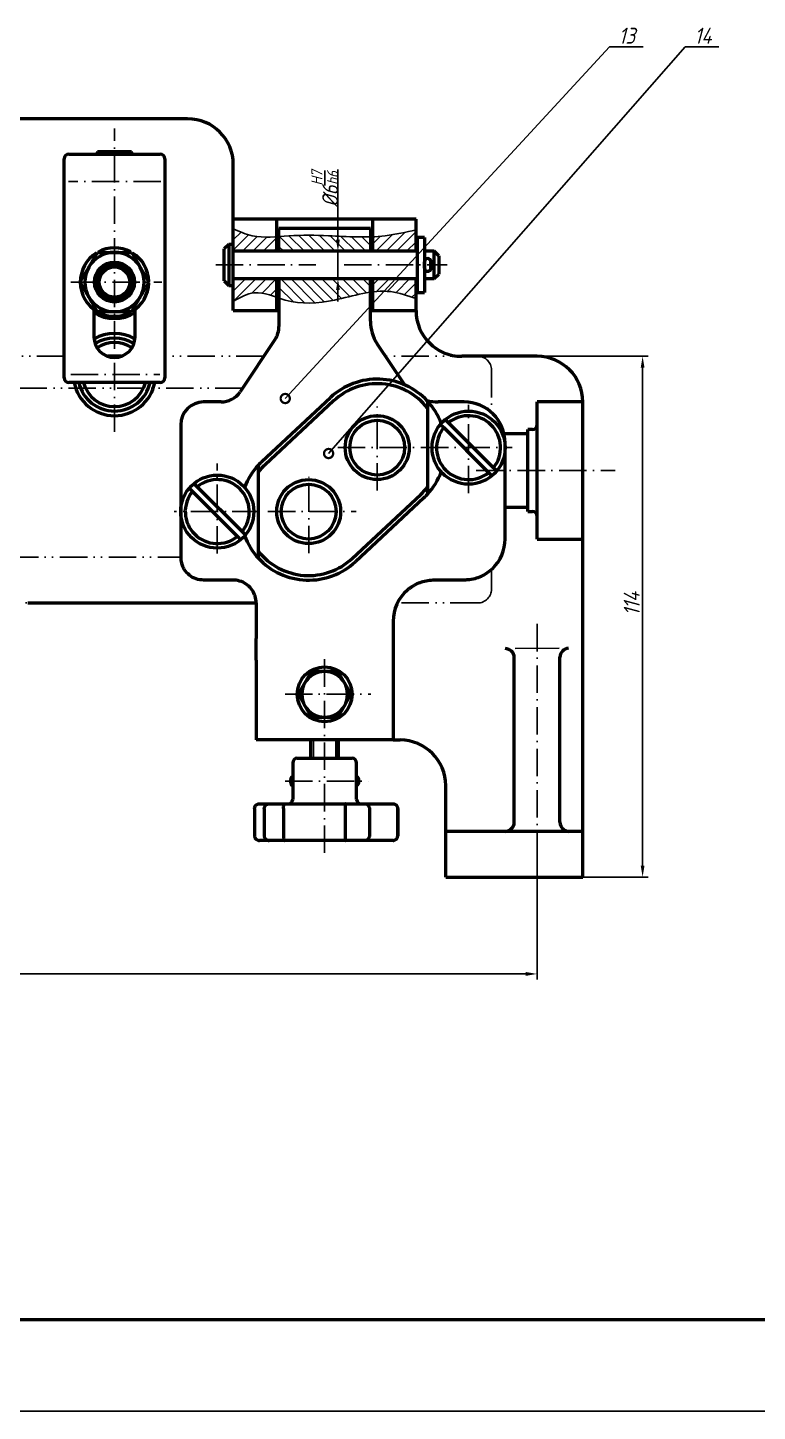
# Model space of a CAD drawing. Header units: millimetres. Extents: x 19 to 860, y 28 to 622.
# Drawn here: x 313.3 to 473, y 27.7 to 330.7 of the extents above; entities that cross this region are included whole.
import ezdxf
from ezdxf import colors
from ezdxf.entities.mleader import LeaderData, LeaderLine
from ezdxf.math import Vec2, Vec3

# ---------------------------------------------------------------- set-up
doc = ezdxf.new("R2010")
doc.units = ezdxf.units.MM
doc.linetypes.add('ACAD_ISO10W100', pattern=[18, 12, -3, 0, -3])
doc.linetypes.add('ACAD_ISO12W100', pattern=[21, 12, -3, 0, -3, 0, -3])
for name, color, linetype, lineweight in [('剖面线', 5, 'Continuous', 25), ('尺寸标注', 7, 'Continuous', 25), ('粗实线', 3, 'Continuous', 50), ('细实线', 7, 'Continuous', 25), ('细点画线', 1, 'ACAD_ISO10W100', 25)]:
    doc.layers.add(name, color=color, linetype=linetype, lineweight=lineweight)
doc.layers.add('双点划线', color=130, linetype='ACAD_ISO12W100')
doc.styles.add('长仿宋', font='gbeitc.shx', dxfattribs={"bigfont": 'gbcbig.shx'})
doc.dimstyles.new('ISO-25', dxfattribs={"dimtxt": 3.5, "dimasz": 2.5, "dimexe": 1.25, "dimexo": 0, "dimtad": 1, "dimdsep": 46, "dimtxsty": '长仿宋', "dimcen": 2.5, "dimadec": 0, "dimazin": 0, "dimtfac": 1, "dimtmove": 0, "dimatfit": 2, "dimfxl": 1, "dimarcsym": 0})

# ---------------------------------------------------------------- blocks, each defined once
blk = doc.blocks.new('_DotSmall')
at = {"color": 0, "linetype": 'ByBlock', "const_width": 0.5}
blk.add_lwpolyline([(-0.0625, 0, 1), (0.0625, 0, 1)], format="xyb", close=True, dxfattribs=at)
blk = doc.blocks.new('*D41')
at = {"layer": 'Defpoints', "color": 0, "transparency": 16777216}
for p in [(157.78, 148.6), (424.78, 150.34), (424.78, 123.5)]:
    blk.add_point(p, dxfattribs=at)
at = {"layer": '细实线', "color": 0, "lineweight": -2, "transparency": 16777216}
for p, q in [((157.78, 148.6), (157.78, 122.25)), ((424.78, 150.34), (424.78, 122.25)), ((160.28, 123.5), (422.28, 123.5))]:
    blk.add_line(p, q, dxfattribs=at)
at = {"layer": '细实线', "color": 0, "transparency": 16777216}
for points in [[(160.28, 123.92), (160.28, 123.08), (157.78, 123.5)], [(422.28, 123.92), (422.28, 123.08), (424.78, 123.5)]]:
    blk.add_solid(points, dxfattribs=at)
at = {"layer": '细实线', "color": 0, "transparency": 16777216, "insert": (290.8, 125.88), "char_height": 3.5, "attachment_point": 5, "style": '长仿宋'}
blk.add_mtext('267', dxfattribs=at)
blk = doc.blocks.new('*D44')
at = {"layer": 'Defpoints', "color": 0, "transparency": 16777216}
for p in [(381.18, 281.72), (381.18, 275.72), (381.18, 275.72)]:
    blk.add_point(p, dxfattribs=at)
at = {"layer": '尺寸标注', "color": 0, "lineweight": -2, "transparency": 16777216}
for p, q in [((381.18, 284.22), (381.18, 299.58)), ((381.18, 281.72), (379.93, 281.72)), ((381.18, 275.72), (381.18, 281.72)), ((381.18, 275.72), (379.93, 275.72)), ((381.18, 273.22), (381.18, 270.72))]:
    blk.add_line(p, q, dxfattribs=at)
at = {"layer": '尺寸标注', "color": 0, "transparency": 16777216}
for points in [[(380.77, 284.22), (381.6, 284.22), (381.18, 281.72)], [(380.77, 273.22), (381.6, 273.22), (381.18, 275.72)]]:
    blk.add_solid(points, dxfattribs=at)
at = {"layer": '尺寸标注', "color": 0, "transparency": 16777216, "insert": (378.31, 295.36), "char_height": 3.5, "attachment_point": 5, "rotation": 90, "style": '长仿宋'}
blk.add_mtext('%%C6{\\H0.7x;\\SH7/h6;}', dxfattribs=at)
blk = doc.blocks.new('*D54')
at = {"layer": 'Defpoints', "color": 0, "transparency": 16777216}
for p in [(424.78, 258.72), (434.78, 144.72), (447.87, 144.72)]:
    blk.add_point(p, dxfattribs=at)
at = {"layer": '尺寸标注', "color": 0, "lineweight": -2, "transparency": 16777216}
for p, q in [((424.78, 258.72), (449.12, 258.72)), ((447.87, 256.22), (447.87, 147.22)), ((434.78, 144.72), (449.12, 144.72))]:
    blk.add_line(p, q, dxfattribs=at)
at = {"layer": '尺寸标注', "color": 0, "transparency": 16777216}
for points in [[(447.45, 256.22), (448.28, 256.22), (447.87, 258.72)], [(447.45, 147.22), (448.28, 147.22), (447.87, 144.72)]]:
    blk.add_solid(points, dxfattribs=at)
at = {"layer": '尺寸标注', "color": 0, "transparency": 16777216, "insert": (445.49, 204.52), "char_height": 3.5, "attachment_point": 5, "rotation": 90, "style": '长仿宋'}
blk.add_mtext('114', dxfattribs=at)

msp = doc.modelspace()

# ---------------------------------------------------------------- hatches: boundary and pattern name
at = {"layer": '剖面线'}
h = msp.add_hatch(dxfattribs=at)
h.set_pattern_fill('ANSI31', color=256, scale=0.5)
edge = h.paths.add_edge_path()
edge.add_line((367.778, 275.72), (358.278, 275.72))
edge.add_line((358.278, 275.72), (358.278, 270.743))
edge.add_spline(control_points=[(358.278, 270.743), (359.795, 271.608), (362.859, 273.356), (366.113, 272.205), (367.778, 271.63)], knot_values=[0, 0, 0, 0, 4.9691142, 10.037429, 10.037429, 10.037429, 10.037429], degree=3, periodic=0)
edge.add_line((367.778, 271.63), (367.778, 275.72))
edge = h.paths.add_edge_path()
edge.add_spline(control_points=[(367.778, 284.903), (365.965, 284.775), (362.677, 284.681), (359.648, 286.019), (358.278, 286.625)], knot_values=[0, 0, 0, 0, 5.3709374, 9.8028643, 9.8028643, 9.8028643, 9.8028643], degree=3, periodic=0)
edge.add_line((358.278, 286.625), (358.278, 281.72))
edge.add_line((358.278, 281.72), (367.778, 281.72))
edge.add_line((367.778, 281.72), (367.778, 284.903))
edge = h.paths.add_edge_path()
edge.add_spline(control_points=[(398.278, 286.407), (396.042, 285.89), (392.899, 285.164), (389.703, 284.922), (388.778, 284.882)], knot_values=[30.7529163, 30.7529163, 30.7529163, 30.7529163, 37.6143819, 40.3951946, 40.3951946, 40.3951946, 40.3951946], degree=3, periodic=0)
edge.add_line((388.778, 284.882), (388.778, 281.72))
edge.add_line((388.778, 281.72), (398.278, 281.72))
edge.add_line((398.278, 281.72), (398.278, 286.407))
edge = h.paths.add_edge_path()
edge.add_line((393.843, 275.72), (388.778, 275.72))
edge.add_line((388.778, 275.72), (388.778, 272.814))
edge.add_spline(control_points=[(388.778, 272.814), (389.623, 272.92), (390.465, 272.978), (391.302, 272.965)], knot_values=[31.1067004, 31.1067004, 31.1067004, 31.1067004, 33.6808268, 33.6808268, 33.6808268, 33.6808268], degree=3, periodic=0)
edge.add_line((391.302, 272.965), (393.843, 275.72))
edge = h.paths.add_edge_path()
edge.add_line((398.278, 275.72), (393.843, 275.72))
edge.add_line((393.843, 275.72), (391.302, 272.965))
edge.add_spline(control_points=[(391.302, 272.965), (391.778, 272.958), (394.122, 272.807), (396.434, 271.992), (398.278, 271.342)], knot_values=[33.6808268, 33.6808268, 33.6808268, 33.6808268, 35.1422509, 40.9005833, 40.9005833, 40.9005833, 40.9005833], degree=3, periodic=0)
edge.add_line((398.278, 271.342), (398.278, 275.72))
h = msp.add_hatch(dxfattribs=at)
h.set_pattern_fill('ANSI31', color=256, scale=0.5, angle=90)
edge = h.paths.add_edge_path()
edge.add_spline(control_points=[(388.278, 284.863), (385.239, 284.765), (379.246, 285.162), (372.655, 285.308), (368.993, 284.994), (368.278, 284.939)], knot_values=[10.2964705, 10.2964705, 10.2964705, 10.2964705, 19.4247253, 28.1334931, 30.251984, 30.251984, 30.251984, 30.251984], degree=3, periodic=0)
edge.add_line((368.278, 284.939), (368.278, 281.72))
edge.add_line((368.278, 281.72), (388.278, 281.72))
edge.add_line((388.278, 281.72), (388.278, 284.863))
edge = h.paths.add_edge_path()
edge.add_line((388.278, 275.72), (368.278, 275.72))
edge.add_line((368.278, 275.72), (368.278, 271.458))
edge.add_spline(control_points=[(368.278, 271.458), (368.726, 271.306), (372.745, 269.994), (379.474, 270.486), (385.687, 272.364), (388.278, 272.745)], knot_values=[10.5442927, 10.5442927, 10.5442927, 10.5442927, 11.9044241, 22.7178187, 30.5993, 30.5993, 30.5993, 30.5993], degree=3, periodic=0)
edge.add_line((388.278, 272.745), (388.278, 275.72))

# ---------------------------------------------------------------- linework, layer by layer
at = {"layer": '双点划线', "ltscale": 0.5}
for p, q in [((321.278, 258.72), (303.278, 258.72)), ((364.945, 258.72), (343.278, 258.72)), ((411.778, 258.72), (391.611, 258.72)), ((414.778, 255.72), (414.778, 246.429)), ((360.278, 251.72), (306.278, 251.72)), ((245.438, 214.72), (346.778, 214.72)), ((414.778, 212.038), (414.778, 207.72)), ((363.278, 204.72), (302.278, 204.72)), ((411.778, 204.72), (394.216, 204.72))]:
    msp.add_line(p, q, dxfattribs=at)
for centre, start, end in [((411.778, 255.72), 360, 90), ((411.778, 207.72), 270, 360)]:
    msp.add_arc(centre, 3, start, end, dxfattribs=at)
at = {"layer": '粗实线', "ltscale": 0.8}
for p, q in [((348.278, 310.72), (234.278, 310.72)), ((322.278, 302.97), (342.278, 302.97)), ((328.525, 303.47), (328.236, 302.97)), ((336.319, 302.97), (336.031, 303.47)), ((321.278, 253.97), (321.278, 301.97)), ((343.278, 301.97), (343.278, 253.97)), ((358.278, 288.72), (358.278, 300.72)), ((358.278, 268.72), (358.278, 288.72)), ((367.778, 288.72), (358.278, 288.72)), ((367.778, 281.72), (367.778, 288.72)), ((388.778, 288.72), (367.778, 288.72)), ((388.778, 288.72), (388.778, 281.72)), ((398.278, 288.72), (388.778, 288.72)), ((398.278, 281.72), (398.278, 288.72)), ((388.278, 286.72), (368.278, 286.72)), ((368.278, 281.72), (368.278, 286.72)), ((388.278, 286.72), (388.278, 281.72)), ((357.278, 283.22), (356.278, 282.22)), ((356.278, 275.22), (356.278, 282.22)), ((358.278, 283.22), (357.278, 283.22)), ((357.278, 283.22), (357.278, 274.22)), ((398.536, 281.72), (358.278, 281.72)), ((400.136, 284.72), (398.536, 284.72)), ((398.536, 284.72), (398.536, 272.72)), ((400.136, 284.72), (400.136, 272.72)), ((402.278, 281.72), (400.136, 281.72)), ((403.278, 280.72), (402.278, 281.72)), ((402.278, 280.842), (402.278, 281.72)), ((400.136, 278.021), (400.136, 279.42)), ((401.536, 278.021), (401.536, 279.42)), ((402.278, 275.72), (402.278, 280.842)), ((403.278, 280.72), (403.278, 280.135)), ((403.278, 280.135), (403.278, 276.72)), ((358.278, 275.72), (398.536, 275.72)), ((367.778, 268.72), (367.778, 275.72)), ((368.278, 275.72), (368.278, 265.234)), ((388.278, 266.445), (388.278, 275.72)), ((388.778, 275.72), (388.778, 268.72)), ((398.278, 268.72), (398.278, 275.72)), ((400.136, 275.72), (402.278, 275.72)), ((402.278, 275.72), (403.278, 276.72)), ((356.278, 275.22), (357.278, 274.22)), ((357.278, 274.22), (358.278, 274.22)), ((398.536, 272.72), (400.136, 272.72)), ((327.778, 268.97), (327.778, 262.97)), ((336.778, 262.97), (336.778, 268.97)), ((358.278, 268.72), (367.778, 268.72)), ((367.778, 268.72), (368.278, 268.72)), ((388.278, 268.72), (388.778, 268.72)), ((388.778, 268.72), (398.278, 268.72)), ((367.438, 262.461), (359.762, 250.947)), ((395.606, 252.728), (389.789, 261.453)), ((333.757, 258.72), (330.799, 258.72)), ((424.778, 258.72), (408.278, 258.72)), ((342.278, 252.97), (322.278, 252.97)), ((395.79, 252.463), (395.606, 252.728)), ((355.602, 248.72), (351.778, 248.72)), ((364.543, 235.686), (379.543, 249.686)), ((380.225, 248.955), (365.225, 234.955)), ((400.778, 248.919), (400.778, 247.381)), ((408.778, 248.72), (403.095, 248.72)), ((434.778, 248.72), (424.778, 248.72)), ((434.778, 218.72), (434.778, 248.72)), ((434.778, 248.72), (434.778, 248.72)), ((400.778, 247.381), (400.778, 230.06)), ((346.778, 243.72), (346.778, 214.72)), ((403.616, 243.822), (404.326, 243.111)), ((404.326, 243.111), (414.169, 233.269)), ((405.387, 244.172), (404.676, 244.883)), ((415.229, 234.33), (405.387, 244.172)), ((423.778, 242.72), (422.778, 242.72)), ((422.778, 224.72), (422.778, 242.72)), ((422.778, 241.72), (417.553, 241.72)), ((417.778, 218.72), (417.778, 239.72)), ((363.778, 233.381), (363.778, 234.919)), ((363.778, 216.06), (363.778, 233.381)), ((414.169, 233.269), (414.879, 232.558)), ((415.94, 233.619), (415.229, 234.33)), ((350.387, 230.172), (349.676, 230.883)), ((348.616, 229.822), (349.326, 229.111)), ((349.326, 229.111), (359.169, 219.269)), ((360.229, 220.33), (350.387, 230.172)), ((384.33, 214.486), (399.33, 228.486)), ((400.013, 227.755), (385.013, 213.755)), ((400.778, 230.06), (400.778, 228.522)), ((417.778, 225.72), (422.778, 225.72)), ((422.778, 224.72), (423.778, 224.72)), ((359.169, 219.269), (359.879, 218.558)), ((360.94, 219.619), (360.229, 220.33)), ((424.778, 218.72), (434.778, 218.72)), ((434.778, 144.72), (434.778, 218.72)), ((363.778, 214.522), (363.778, 216.06)), ((358.278, 209.72), (351.778, 209.72)), ((408.778, 209.72), (402.278, 209.72)), ((363.278, 204.72), (363.278, 196.926)), ((393.278, 200.72), (393.278, 196.926)), ((363.278, 192.22), (363.278, 196.926)), ((393.278, 196.926), (393.278, 192.22)), ((363.278, 192.22), (363.278, 174.72)), ((393.278, 192.22), (393.278, 174.72)), ((419.778, 156.72), (419.778, 192.72)), ((429.778, 156.72), (429.778, 192.825)), ((375.391, 189.72), (373.948, 187.22)), ((382.608, 187.22), (381.165, 189.72)), ((373.948, 187.22), (372.504, 184.72)), ((384.051, 184.72), (382.608, 187.22)), ((372.504, 184.72), (373.948, 182.22)), ((373.948, 182.22), (375.391, 179.72)), ((381.165, 179.72), (382.608, 182.22)), ((382.608, 182.22), (384.051, 184.72)), ((393.278, 174.72), (363.278, 174.72)), ((375.819, 174.72), (375.819, 174.72)), ((393.278, 174.72), (394.778, 174.72)), ((371.278, 169.72), (371.278, 161.72)), ((372.278, 170.72), (384.278, 170.72)), ((385.278, 161.72), (385.278, 169.72)), ((404.778, 144.72), (404.778, 164.72)), ((364.007, 160.72), (366.132, 160.72)), ((366.132, 160.72), (369.475, 160.72)), ((369.475, 160.72), (382.897, 160.72)), ((382.897, 160.72), (387.109, 160.72)), ((387.109, 160.72), (393.278, 160.72)), ((362.913, 159.72), (362.913, 153.72)), ((365.043, 159.72), (365.043, 153.72)), ((369.286, 159.72), (369.286, 153.72)), ((382.74, 159.72), (382.74, 153.72)), ((388.086, 159.72), (388.086, 153.72)), ((394.278, 159.72), (394.26, 159.909)), ((394.27, 159.72), (394.27, 153.72)), ((394.278, 159.72), (394.27, 159.72)), ((394.278, 153.72), (394.278, 159.72)), ((434.778, 154.72), (404.778, 154.72)), ((393.278, 152.72), (364.007, 152.72)), ((394.268, 153.58), (394.278, 153.72)), ((394.27, 153.72), (394.278, 153.72)), ((404.778, 144.72), (434.778, 144.72))]:
    msp.add_line(p, q, dxfattribs=at)
at = {"layer": '粗实线'}
for p, q in [((424.778, 218.72), (424.778, 248.72)), ((313.278, 204.72), (363.278, 204.72)), ((375.278, 170.72), (375.278, 174.72)), ((381.278, 170.72), (381.278, 174.72)), ((840.09, 47.744), (39.09, 47.744))]:
    msp.add_line(p, q, dxfattribs=at)
at = {"layer": '粗实线', "ltscale": 0.8}
for centre, radius in [((332.278, 274.97), 4.375), ((332.278, 274.97), 4), ((332.278, 274.97), 3.786), ((332.278, 274.97), 3.323), ((389.778, 238.72), 7), ((389.778, 238.72), 6), ((374.778, 224.72), 7), ((374.778, 224.72), 6), ((378.278, 184.72), 6)]:
    msp.add_circle(centre, radius, dxfattribs=at)
at = {"layer": '粗实线'}
for centre in [(409.778, 238.72), (354.778, 224.72)]:
    msp.add_circle(centre, 8, dxfattribs=at)
at = {"layer": '粗实线', "ltscale": 0.8}
for centre, radius, start, end in [((348.278, 300.72), 10, 0, 90), ((322.278, 301.97), 1, 90, 180), ((332.278, 296.97), 6.125, 78.40473, 101.59527), ((342.278, 301.97), 1, 0, 90), ((332.278, 274.97), 7.5, 61.83211, 118.72143), ((332.278, 274.97), 7.5, 121.85589, 180), ((332.278, 274.97), 6.5, 90, 150), ((332.278, 274.97), 6.5, 30, 90), ((332.278, 274.97), 7.5, 0.94871, 58.04205), ((400.836, 279.42), 0.7, 0, 180), ((332.278, 274.97), 6.5, 150, 210), ((332.278, 274.97), 6.5, 330, 30), ((400.836, 278.021), 0.7, 180.04475, 359.95525), ((332.278, 274.97), 7.5, 180, 299.533), ((332.278, 274.97), 7.5, 300.92589, 358.42159), ((332.278, 274.97), 6.5, 210, 270), ((332.278, 274.97), 6.5, 270, 330), ((332.278, 274.97), 8, 235.77113, 304.22887), ((408.278, 268.72), 10, 180, 270), ((363.278, 265.234), 5, 326.30993, 0), ((397.278, 266.445), 9, 180, 213.69007), ((332.278, 262.97), 4.5, 180, 0), ((424.778, 248.72), 10, 0, 90), ((322.278, 253.97), 1, 180, 270), ((342.278, 253.97), 1, 270, 0), ((389.778, 238.72), 15, 42.83343, 133.02507), ((389.778, 238.72), 14, 38.21321, 133.02507), ((351.778, 243.72), 5, 90, 180), ((355.602, 253.72), 5, 270, 326.30993), ((403.095, 257.72), 9, 254.2045, 270), ((389.778, 238.72), 15, 20.77186, 42.83343), ((408.778, 239.72), 9, 0, 90), ((409.778, 238.72), 7, 321.15064, 128.84936), ((409.778, 238.72), 7, 141.15064, 308.84936), ((423.778, 243.72), 1, 270, 0), ((374.778, 224.72), 15, 137.16657, 159.22814), ((374.778, 224.72), 15, 133.02507, 137.16657), ((374.778, 224.72), 14, 133.02507, 141.78679), ((389.778, 238.72), 15, 317.16657, 339.22814), ((354.778, 224.72), 7, 321.15064, 128.84936), ((354.778, 224.72), 7, 141.15064, 308.84936), ((389.778, 238.72), 14, 313.02507, 321.78679), ((389.778, 238.72), 15, 313.02507, 317.16657), ((374.778, 224.72), 15, 200.77186, 222.83343), ((408.778, 218.72), 9, 313.76174, 0), ((374.778, 224.72), 14, 218.21321, 313.02507), ((351.778, 214.72), 5, 180, 210), ((374.778, 224.72), 15, 222.83343, 313.02507), ((358.278, 204.72), 5, 0, 33.97448), ((402.278, 200.72), 9, 130.9832, 180), ((417.778, 192.72), 2, 0, 90), ((378.278, 184.72), 5, 90, 150), ((378.278, 184.72), 5, 30, 90), ((378.278, 184.72), 5, 150, 210), ((378.278, 184.72), 5, 330, 30), ((378.278, 184.72), 5, 210, 270), ((378.278, 184.72), 5, 270, 330), ((394.778, 164.72), 10, 0, 90), ((372.278, 169.72), 1, 90, 180), ((384.278, 169.72), 1, 0, 90), ((370.278, 161.72), 1, 270, 0), ((386.278, 161.72), 1, 180, 270), ((417.778, 156.72), 2, 270, 0), ((431.778, 156.72), 2, 180, 270)]:
    msp.add_arc(centre, radius, start, end, dxfattribs=at)
at = {"layer": '粗实线'}
for centre, radius, start, end in [((332.278, 254.72), 9, 60.16069, 119.83931), ((332.278, 254.72), 8, 57.8938, 122.1062), ((332.278, 254.72), 7, 56.95089, 123.04911), ((332.278, 254.72), 9, 191.21227, 348.78773), ((332.278, 254.72), 8, 192.63562, 347.36438), ((332.278, 254.72), 7, 194.4775, 345.5225), ((423.778, 223.72), 1, 0, 90), ((431.778, 192.825), 2, 93.07939, 180)]:
    msp.add_arc(centre, radius, start, end, dxfattribs=at)
for centre, start_param, end_param in [((371.278, 165.72), 0, 3.1415927), ((385.278, 165.72), 3.1415927, 6.2831853)]:
    msp.add_ellipse(centre, major_axis=(0, 1), ratio=0.5080962, start_param=start_param, end_param=end_param, dxfattribs=at)
at = {"layer": '粗实线', "ltscale": 0.8}
for points, knots in [([(336.031, 303.47), (335.708, 303.47), (334.774, 303.47), (333.172, 303.47), (330.954, 303.47), (329.423, 303.47), (328.525, 303.47)], [0, 0, 0, 0, 0.13188586, 0.38133125, 0.63687993, 1, 1, 1, 1]), ([(326.649, 278.22), (326.693, 278.297), (327.03, 278.881), (327.665, 279.981), (328.237, 280.971), (328.525, 281.47)], [0, 0, 0, 0, 0.07007721, 0.53077661, 1, 1, 1, 1]), ([(328.525, 281.47), (328.84, 281.47), (330.063, 281.47), (331.334, 281.47), (332.278, 281.47)], [0, 0, 0, 0, 0.2575508, 1, 1, 1, 1]), ([(332.278, 281.47), (332.619, 281.47), (333.889, 281.47), (335.126, 281.47), (336.031, 281.47)], [0, 0, 0, 0, 0.2686333, 1, 1, 1, 1]), ([(336.031, 281.47), (336.335, 280.943), (336.95, 279.877), (337.586, 278.776), (337.907, 278.22)], [0, 0, 0, 0, 0.4954607, 1, 1, 1, 1]), ([(324.772, 274.97), (325.077, 275.498), (325.692, 276.564), (326.328, 277.665), (326.649, 278.22)], [0, 0, 0, 0, 0.49545733, 1, 1, 1, 1]), ([(337.907, 278.22), (337.951, 278.143), (338.288, 277.56), (338.923, 276.46), (339.495, 275.47), (339.783, 274.97)], [0, 0, 0, 0, 0.0700773, 0.5307776, 1, 1, 1, 1]), ([(326.649, 271.72), (326.604, 271.797), (326.267, 272.381), (325.632, 273.481), (325.061, 274.471), (324.772, 274.97)], [0, 0, 0, 0, 0.0700773, 0.5307776, 1, 1, 1, 1]), ([(339.783, 274.97), (339.479, 274.443), (338.864, 273.377), (338.228, 272.276), (337.907, 271.72)], [0, 0, 0, 0, 0.49545733, 1, 1, 1, 1]), ([(328.525, 268.47), (328.22, 268.998), (327.605, 270.064), (326.969, 271.165), (326.649, 271.72)], [0, 0, 0, 0, 0.4954597, 1, 1, 1, 1]), ([(337.907, 271.72), (337.863, 271.643), (337.526, 271.06), (336.891, 269.96), (336.319, 268.97), (336.031, 268.47)], [0, 0, 0, 0, 0.0700773, 0.5307776, 1, 1, 1, 1]), ([(332.278, 268.47), (331.334, 268.47), (330.063, 268.47), (328.84, 268.47), (328.525, 268.47)], [0, 0, 0, 0, 0.7424492, 1, 1, 1, 1]), ([(336.031, 268.47), (335.126, 268.47), (333.889, 268.47), (332.619, 268.47), (332.278, 268.47)], [0, 0, 0, 0, 0.7313667, 1, 1, 1, 1]), ([(351.778, 209.72), (351.223, 209.775), (350.113, 209.883), (348.632, 210.722), (347.812, 211.61), (347.485, 212.157), (347.448, 212.22)], [0, 0, 0, 0, 0.317306, 0.6343209, 0.9576839, 1, 1, 1, 1]), ([(415.003, 212.22), (414.629, 211.895), (413.87, 211.235), (412.114, 210.265), (410.35, 209.767), (409.065, 209.729), (408.778, 209.72)], [0, 0, 0, 0, 0.21590769, 0.43833261, 0.87459127, 1, 1, 1, 1]), ([(362.424, 207.515), (362.11, 207.905), (361.482, 208.687), (360.071, 209.474), (358.948, 209.711), (358.348, 209.72), (358.278, 209.72)], [0, 0, 0, 0, 0.3192806, 0.6386312, 0.9575814, 1, 1, 1, 1]), ([(402.278, 209.72), (401.32, 209.635), (399.888, 209.508), (398.137, 208.748), (397.113, 208.125), (396.566, 207.672), (396.375, 207.515)], [0, 0, 0, 0, 0.4388634, 0.6560818, 0.8801407, 1, 1, 1, 1]), ([(378.278, 189.72), (377.554, 189.72), (376.586, 189.72), (375.632, 189.72), (375.391, 189.72)], [0, 0, 0, 0, 0.7469346, 1, 1, 1, 1]), ([(381.165, 189.72), (381.139, 189.72), (380.187, 189.72), (379.22, 189.72), (378.278, 189.72)], [0, 0, 0, 0, 0.0269935, 1, 1, 1, 1]), ([(375.391, 179.72), (375.632, 179.72), (376.586, 179.72), (377.554, 179.72), (378.278, 179.72)], [0, 0, 0, 0, 0.2530654, 1, 1, 1, 1]), ([(378.278, 179.72), (379.22, 179.72), (380.187, 179.72), (381.139, 179.72), (381.165, 179.72)], [0, 0, 0, 0, 0.9730065, 1, 1, 1, 1]), ([(362.913, 159.72), (362.923, 159.825), (362.944, 160.034), (363.106, 160.315), (363.348, 160.541), (363.658, 160.686), (363.89, 160.72), (364.004, 160.72), (364.007, 160.72)], [0, 0, 0, 0, 0.1895414, 0.3788039, 0.5754542, 0.7898948, 0.9956278, 1, 1, 1, 1]), ([(365.043, 159.72), (365.054, 159.825), (365.075, 160.034), (365.237, 160.315), (365.479, 160.541), (365.786, 160.686), (366.017, 160.72), (366.13, 160.72), (366.132, 160.72)], [0, 0, 0, 0, 0.1895406, 0.378806, 0.5754561, 0.7898946, 0.9956298, 1, 1, 1, 1]), ([(369.286, 159.72), (369.288, 159.825), (369.291, 160.034), (369.317, 160.315), (369.357, 160.541), (369.411, 160.686), (369.453, 160.72), (369.475, 160.72), (369.475, 160.72)], [0, 0, 0, 0, 0.1895422, 0.378808, 0.5754557, 0.7898994, 0.995629, 1, 1, 1, 1]), ([(382.897, 160.72), (382.896, 160.72), (382.882, 160.72), (382.851, 160.686), (382.807, 160.541), (382.77, 160.315), (382.745, 160.034), (382.742, 159.825), (382.74, 159.72)], [0, 0, 0, 0, 0.0043671, 0.2101099, 0.4245468, 0.6211936, 0.8104593, 1, 1, 1, 1]), ([(387.109, 160.72), (387.111, 160.72), (387.212, 160.72), (387.418, 160.686), (387.694, 160.541), (387.912, 160.315), (388.057, 160.034), (388.076, 159.825), (388.086, 159.72)], [0, 0, 0, 0, 0.00436635, 0.21010168, 0.42454467, 0.62119182, 0.81045779, 1, 1, 1, 1]), ([(393.278, 160.72), (393.28, 160.72), (393.384, 160.72), (393.596, 160.686), (393.876, 160.541), (394.095, 160.315), (394.241, 160.034), (394.26, 159.825), (394.27, 159.72)], [0, 0, 0, 0, 0.00437269, 0.21010648, 0.42454902, 0.62119576, 0.81045995, 1, 1, 1, 1]), ([(362.913, 153.72), (362.923, 153.616), (362.944, 153.407), (363.106, 153.126), (363.348, 152.9), (363.658, 152.755), (363.89, 152.721), (364.004, 152.72), (364.007, 152.72)], [0, 0, 0, 0, 0.1895394, 0.3788022, 0.5754527, 0.7898945, 0.9956278, 1, 1, 1, 1]), ([(365.043, 153.72), (365.054, 153.616), (365.075, 153.407), (365.237, 153.126), (365.479, 152.9), (365.786, 152.755), (366.017, 152.721), (366.13, 152.72), (366.132, 152.72)], [0, 0, 0, 0, 0.1895386, 0.3788043, 0.5754546, 0.7898943, 0.9956298, 1, 1, 1, 1]), ([(369.286, 153.72), (369.288, 153.616), (369.291, 153.407), (369.317, 153.126), (369.357, 152.9), (369.411, 152.755), (369.453, 152.721), (369.475, 152.72), (369.475, 152.72)], [0, 0, 0, 0, 0.1895403, 0.3788063, 0.5754542, 0.7898991, 0.995629, 1, 1, 1, 1]), ([(382.74, 153.72), (382.742, 153.616), (382.745, 153.407), (382.77, 153.126), (382.807, 152.9), (382.851, 152.755), (382.882, 152.721), (382.896, 152.72), (382.897, 152.72)], [0, 0, 0, 0, 0.18953867, 0.37880462, 0.57545166, 0.78988979, 0.99563285, 1, 1, 1, 1]), ([(388.086, 153.72), (388.076, 153.616), (388.057, 153.407), (387.912, 153.126), (387.694, 152.9), (387.418, 152.755), (387.212, 152.721), (387.111, 152.72), (387.109, 152.72)], [0, 0, 0, 0, 0.18954022, 0.37880643, 0.57545383, 0.78989805, 0.99563365, 1, 1, 1, 1]), ([(393.278, 152.72), (393.28, 152.72), (393.384, 152.721), (393.596, 152.755), (393.876, 152.9), (394.095, 153.126), (394.241, 153.407), (394.26, 153.616), (394.27, 153.72)], [0, 0, 0, 0, 0.0043727, 0.2101067, 0.4245505, 0.6211975, 0.8104619, 1, 1, 1, 1])]:
    msp.add_open_spline(points, degree=3, knots=knots, dxfattribs=at)
at = {"layer": '细实线'}
for p, q in [((419.975, 194.737), (429.583, 194.807)), ((860.09, 27.744), (19.09, 27.744))]:
    msp.add_line(p, q, dxfattribs=at)
at = {"layer": '细实线', "ltscale": 0.8}
for p, q in [((375.819, 174.72), (375.819, 170.72)), ((380.737, 170.72), (380.737, 174.72))]:
    msp.add_line(p, q, dxfattribs=at)
at = {"layer": '细实线'}
for points in [[(358.278, 286.625), (362.44, 285.102), (370.423, 285.102), (379.132, 285.102), (391.542, 285.102), (398.278, 286.407)], [(358.278, 270.743), (362.875, 272.628), (369.625, 271.033), (380.438, 271.033), (392.726, 272.869), (398.278, 271.342)]]:
    msp.add_spline(points, degree=3, dxfattribs=at)
at = {"layer": '细点画线', "ltscale": 0.5}
for p, q in [((332.278, 242.186), (332.278, 308.622)), ((342.422, 296.97), (322.238, 296.97)), ((354.452, 278.72), (376.355, 278.72)), ((382.537, 278.72), (405.112, 278.72)), ((322.711, 274.97), (342.609, 274.97)), ((322.711, 254.72), (342.218, 254.72)), ((389.778, 229.308), (389.778, 247.743)), ((409.778, 228.734), (409.778, 248.105)), ((381.149, 238.72), (419.342, 238.72)), ((354.778, 215.519), (354.778, 235.218)), ((374.778, 215.601), (374.778, 233.33)), ((411.412, 233.72), (441.866, 233.72)), ((364.065, 224.72), (345.339, 224.72)), ((365.872, 224.72), (385.178, 224.72)), ((424.778, 200.116), (424.778, 150.341)), ((378.278, 149.992), (378.278, 193.557)), ((369.61, 184.72), (388.403, 184.72)), ((369.645, 165.72), (387.905, 165.72))]:
    msp.add_line(p, q, dxfattribs=at)

# ---------------------------------------------------------------- dimensions: what is measured, and where the dimension line sits
at = {"layer": '尺寸标注'}
dim = msp.add_linear_dim(base=(381.182, 275.72), p1=(381.182, 281.72), p2=(381.182, 275.72), angle=270, text='%%C<>{\\H0.7x;\\SH7/h6;}', dimstyle='ISO-25', dxfattribs=at)
dim.commit()
dim.dimension.update_dxf_attribs({"geometry": '*D44', "text_midpoint": (381.182, 295.356), "dimtype": 160})
dim = msp.add_linear_dim(base=(447.866, 144.72), p1=(424.778, 258.72), p2=(434.778, 144.72), angle=270, dimstyle='ISO-25', dxfattribs=at)
dim.commit()
dim.dimension.update_dxf_attribs({"geometry": '*D54', "text_midpoint": (447.866, 204.521), "dimtype": 160})
at = {"layer": '细实线'}
dim = msp.add_linear_dim(base=(424.778, 123.5), p1=(157.778, 148.599), p2=(424.778, 150.341), dimstyle='ISO-25', dxfattribs=at)
dim.commit()
dim.dimension.update_dxf_attribs({"geometry": '*D41', "text_midpoint": (290.799, 123.5), "dimtype": 160})

# ---------------------------------------------------------------- leaders
at = {"layer": '尺寸标注'}
ml = msp.add_multileader_mtext('Standard', dxfattribs=at)
ml.set_content('13', color=256, style='长仿宋')
ml.set_leader_properties()
ml.set_arrow_properties(name='DOTSMALL')
ml.build(insert=Vec2(0, 0))
ml.multileader.update_dxf_attribs({"text_left_attachment_type": 6, "text_right_attachment_type": 6, "dogleg_length": 0})
ctx = ml.context
ctx.base_point, ctx.char_height, ctx.plane_origin = Vec3(440.622, 326.453), 3.5, Vec3(377.537, 256.317)
ctx.left_attachment, ctx.right_attachment = 6, 6
notes = []
notes.append((ctx, [(0, (1, 1, 0), (440.622, 326.453), (1, 0), 0, [(0, [(369.647, 249.479)], 0, [])])]))
ctx.mtext.insert, ctx.mtext.flow_direction = Vec3(442.622, 330.653), 5
ml = msp.add_multileader_mtext('Standard', dxfattribs=at)
ml.set_content('14', color=256, style='长仿宋')
ml.set_leader_properties()
ml.set_arrow_properties(name='DOTSMALL')
ml.build(insert=Vec2(0, 0))
ml.multileader.update_dxf_attribs({"text_left_attachment_type": 6, "text_right_attachment_type": 6, "dogleg_length": 0})
ctx = ml.context
ctx.base_point, ctx.char_height, ctx.plane_origin = Vec3(457.211, 326.453), 3.5, Vec3(379.136, 237.436)
ctx.left_attachment, ctx.right_attachment = 6, 6
notes.append((ctx, [(0, (1, 1, 0), (457.211, 326.453), (1, 0), 0, [(0, [(379.136, 237.436)], 0, [])])]))
ctx.mtext.insert, ctx.mtext.flow_direction = Vec3(459.211, 330.653), 5
for ctx, leaders in notes:
    for number, flags, end, landing, length, lines in leaders:
        leader = LeaderData()
        leader.index, (leader.has_last_leader_line, leader.has_dogleg_vector, leader.attachment_direction) = number, flags
        leader.last_leader_point, leader.dogleg_vector, leader.dogleg_length = Vec3(end), Vec3(landing), length
        for number, points, colour, breaks in lines:
            line = LeaderLine()
            line.index, line.vertices, line.color, line.breaks = number, Vec3.list(points), colors.encode_raw_color(colour), breaks
            leader.lines.append(line)
        ctx.leaders.append(leader)

doc.saveas('drawing.dxf')
